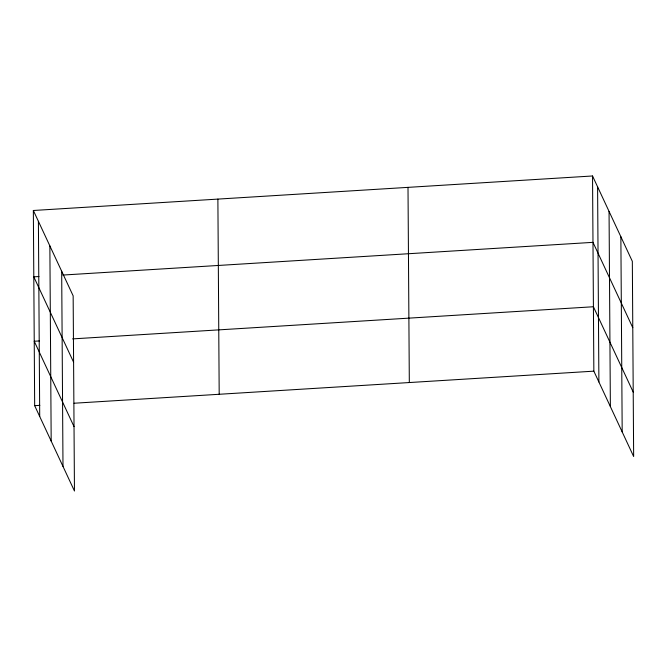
<?xml version="1.0" encoding="UTF-8"?>
<svg xmlns="http://www.w3.org/2000/svg" width="667" height="667" viewBox="0 0 667 667"><rect width="100%" height="100%" fill="white"/><g stroke="black" fill="none" stroke-linecap="round" stroke-linejoin="round"><path stroke-width="1" d="M33.35 210.489L73.153 295.84L74.462 491.02L34.667 405.669L33.35 210.489L592.538 175.98L632.333 261.331L633.65 456.511L593.847 371.16L592.538 175.98M38.978 276.53L33.8 276.847L73.595 362.198M62.823 275.054L592.98 242.346L632.783 327.697M39.411 340.937L34.234 341.254L74.029 426.605M72.586 338.894L593.413 306.753L633.216 392.104M34.667 405.669L39.845 405.344M74.062 403.235L593.847 371.16M620.869 236.743L622.186 431.924M609.054 211.406L610.372 406.587M597.59 186.81L598.899 381.999M408.004 187.369L409.321 382.55M217.884 199.1L219.193 394.28M61.681 271.244L62.998 466.425M49.867 245.906L51.184 441.087M38.403 221.319L39.712 416.5"/></g></svg>
